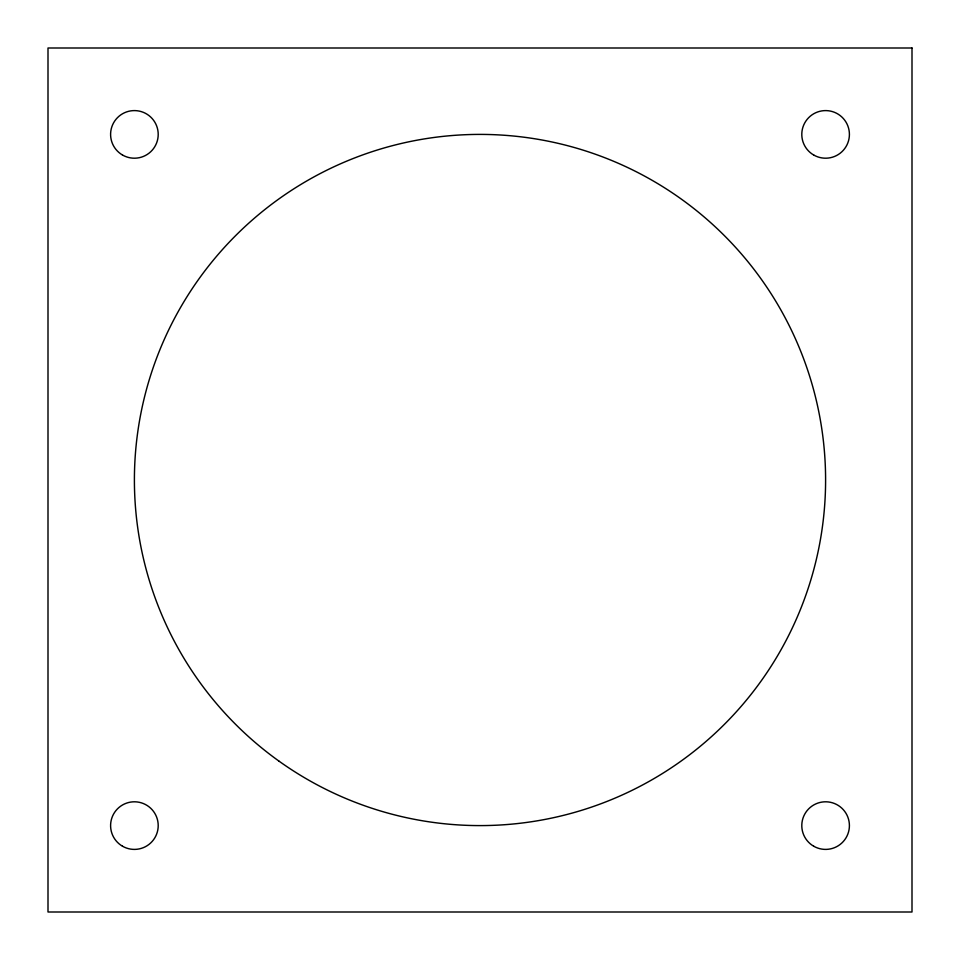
<?xml version="1.0" encoding="UTF-8"?>
<svg xmlns="http://www.w3.org/2000/svg" width="960" height="960" viewBox="0 0 960 960"><rect width="100%" height="100%" fill="white"/><g stroke="black" fill="none" stroke-linecap="round" stroke-linejoin="round"><path stroke-width="1.44" d="M912 48L48 48L48 912L912 912L912 48M278.7 760.92A345.6 345.6 0 0 0 823.932 513.876A345.6 345.6 0 0 0 337.368 165.204A345.6 345.6 0 0 0 278.7 760.92M122.496 846.216A23.808 23.808 0 0 0 158.208 825.6A23.808 23.808 0 0 0 122.496 804.984A23.808 23.808 0 0 0 122.496 846.216M813.696 846.216A23.808 23.808 0 0 0 849.408 825.6A23.808 23.808 0 0 0 813.696 804.984A23.808 23.808 0 0 0 813.696 846.216M813.696 155.016A23.808 23.808 0 0 0 849.408 134.4A23.808 23.808 0 0 0 813.696 113.784A23.808 23.808 0 0 0 813.696 155.016M122.496 155.016A23.808 23.808 0 0 0 158.208 134.4A23.808 23.808 0 0 0 122.496 113.784A23.808 23.808 0 0 0 122.496 155.016"/></g></svg>
